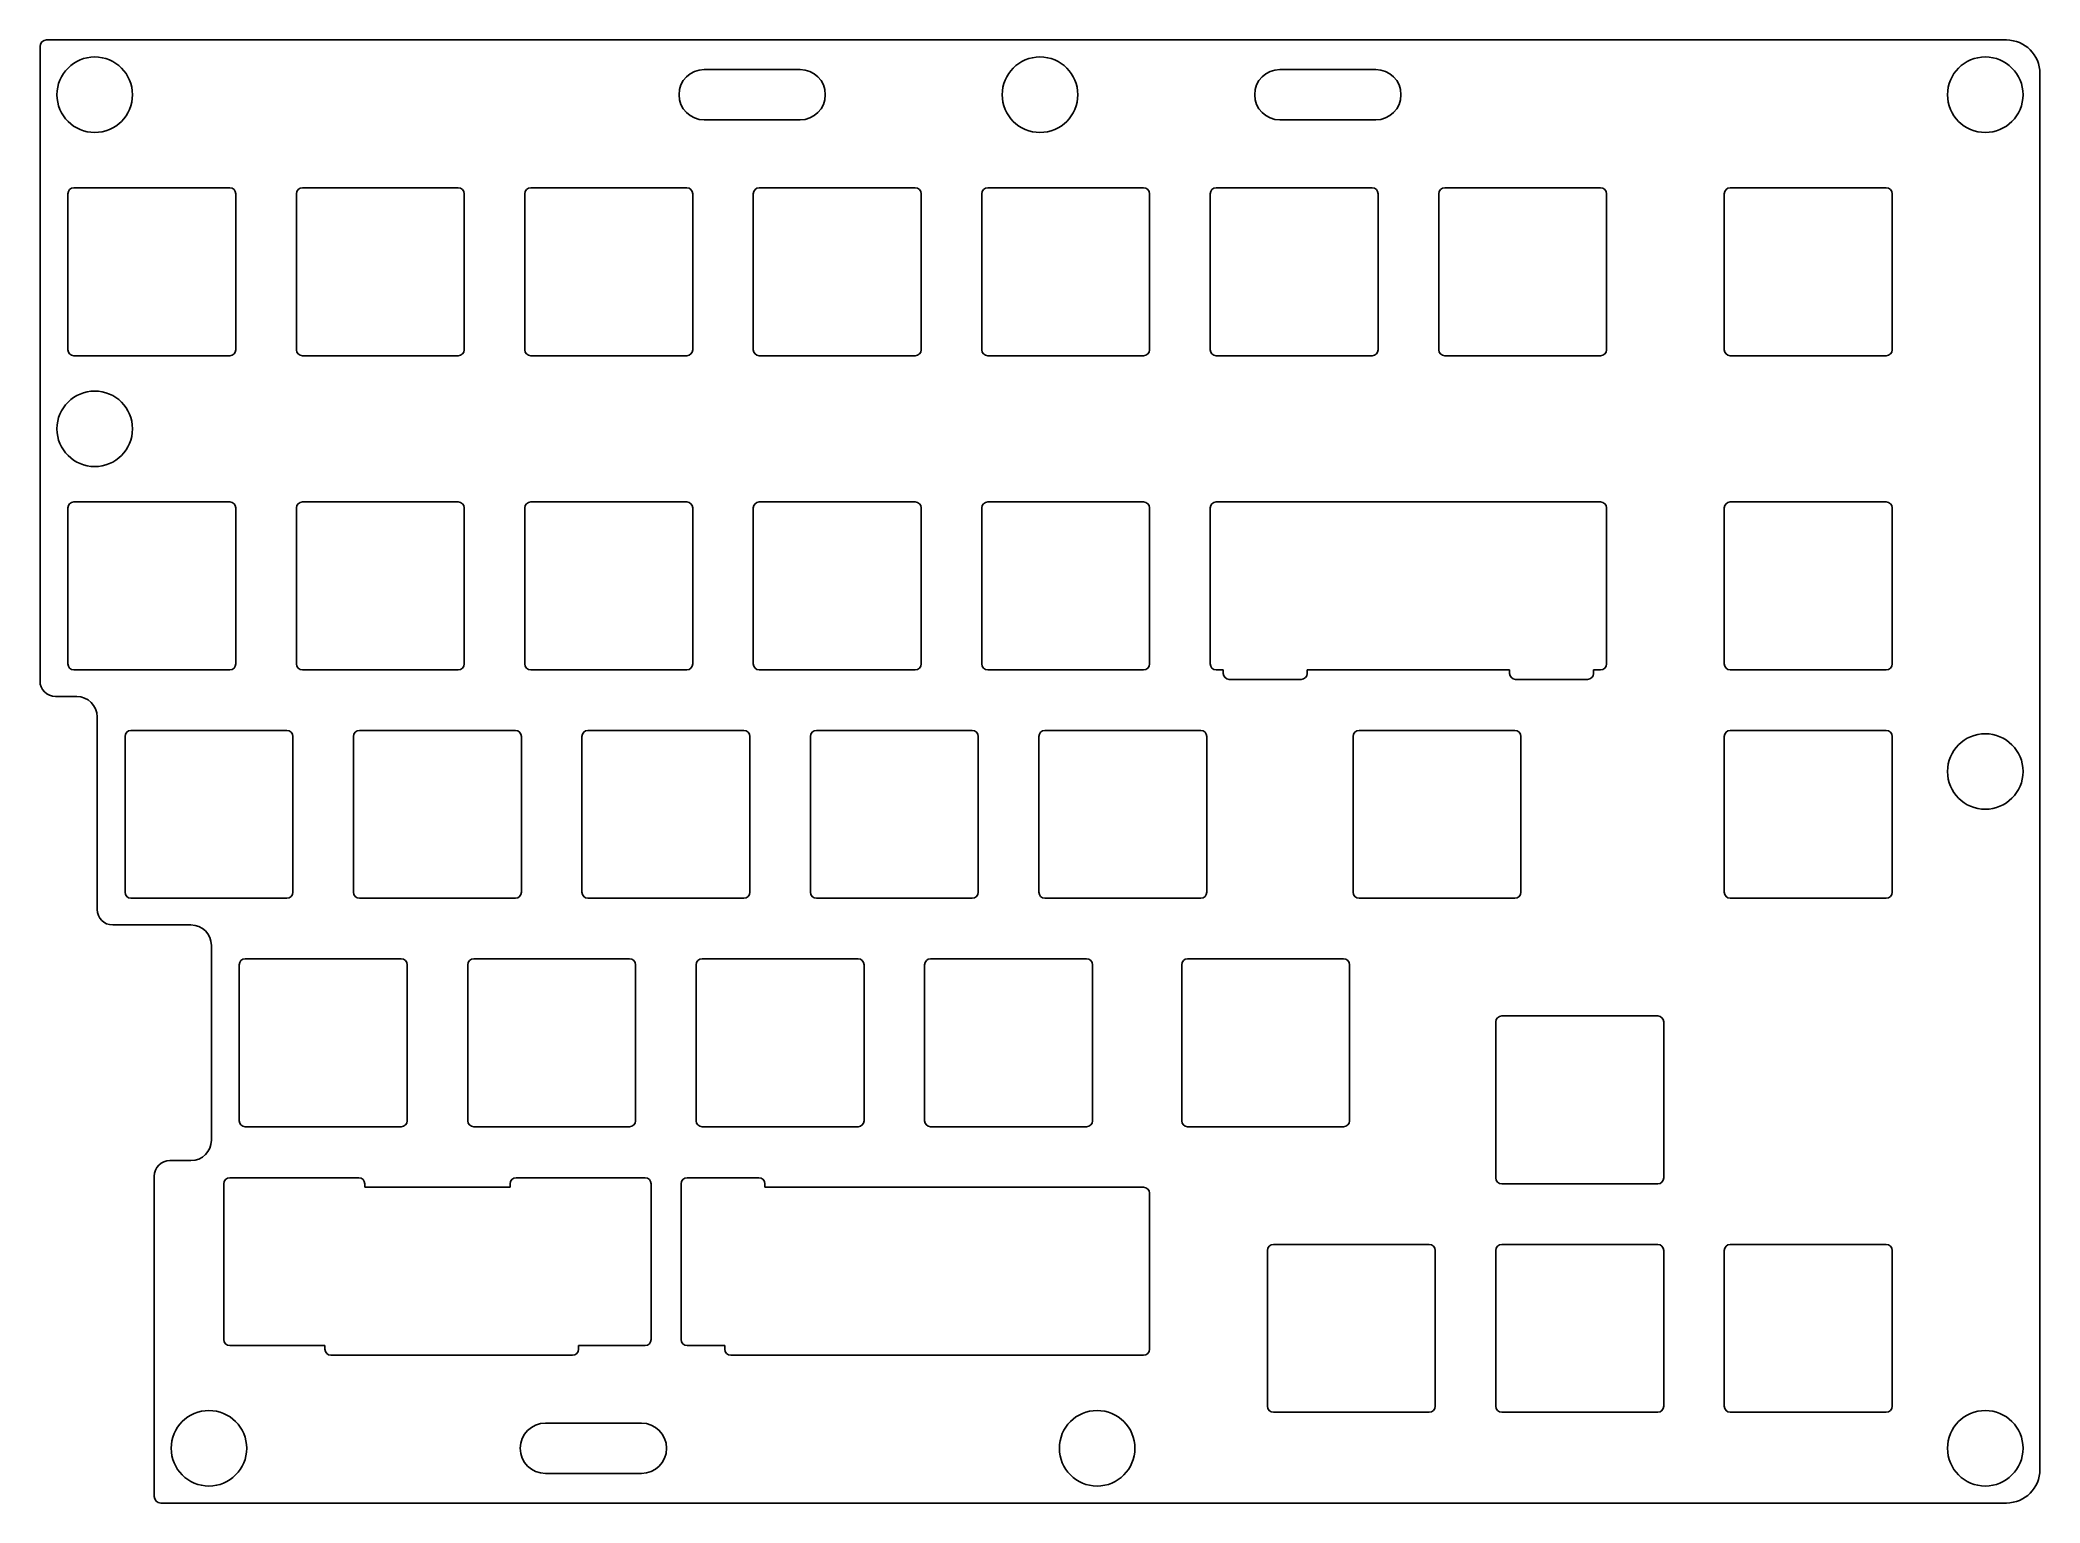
# Model space of a CAD drawing. Header units: millimetres. Extents: x -147 to 19, y -103 to 19.
import ezdxf

# ---------------------------------------------------------------- set-up
doc = ezdxf.new("R2010")
doc.units = ezdxf.units.MM

msp = doc.modelspace()

# ---------------------------------------------------------------- linework, layer by layer
at = {"color": 7, "linetype": 'Continuous', "lineweight": 25}
for p, q in [((-147.4375, 18.775), (-147.4375, -34.11875)), ((16.525, 19.325), (-146.8875, 19.325)), ((-84.05625, 16.8625), (-92.05625, 16.8625)), ((-36.05625, 16.8625), (-44.05625, 16.8625)), ((19.325, -99.86875), (19.325, 16.525)), ((-92.05625, 12.6625), (-84.05625, 12.6625)), ((-44.05625, 12.6625), (-36.05625, 12.6625)), ((-131.6125, 7), (-144.6125, 7)), ((-112.5625, 7), (-125.5625, 7)), ((-93.5125, 7), (-106.5125, 7)), ((-74.4625, 7), (-87.4625, 7)), ((-55.4125, 7), (-68.4125, 7)), ((-36.3625, 7), (-49.3625, 7)), ((-17.3125, 7), (-30.3125, 7)), ((6.5, 7), (-6.5, 7)), ((-145.1125, 6.5), (-145.1125, -6.5)), ((-131.1125, -6.5), (-131.1125, 6.5)), ((-126.0625, 6.5), (-126.0625, -6.5)), ((-112.0625, -6.5), (-112.0625, 6.5)), ((-107.0125, 6.5), (-107.0125, -6.5)), ((-93.0125, -6.5), (-93.0125, 6.5)), ((-87.9625, 6.5), (-87.9625, -6.5)), ((-73.9625, -6.5), (-73.9625, 6.5)), ((-68.9125, 6.5), (-68.9125, -6.5)), ((-54.9125, -6.5), (-54.9125, 6.5)), ((-49.8625, 6.5), (-49.8625, -6.5)), ((-35.8625, -6.5), (-35.8625, 6.5)), ((-30.8125, 6.5), (-30.8125, -6.5)), ((-16.8125, -6.5), (-16.8125, 6.5)), ((-7, 6.5), (-7, -6.5)), ((7, -6.5), (7, 6.5)), ((-144.6125, -7), (-131.6125, -7)), ((-125.5625, -7), (-112.5625, -7)), ((-106.5125, -7), (-93.5125, -7)), ((-87.4625, -7), (-74.4625, -7)), ((-68.4125, -7), (-55.4125, -7)), ((-49.3625, -7), (-36.3625, -7)), ((-30.3125, -7), (-17.3125, -7)), ((-6.5, -7), (6.5, -7)), ((-145.1125, -19.69375), (-145.1125, -32.69375)), ((-131.6125, -19.19375), (-144.6125, -19.19375)), ((-131.1125, -32.69375), (-131.1125, -19.69375)), ((-126.0625, -19.69375), (-126.0625, -32.69375)), ((-112.5625, -19.19375), (-125.5625, -19.19375)), ((-112.0625, -32.69375), (-112.0625, -19.69375)), ((-107.0125, -19.69375), (-107.0125, -32.69375)), ((-93.5125, -19.19375), (-106.5125, -19.19375)), ((-93.0125, -32.69375), (-93.0125, -19.69375)), ((-87.9625, -19.69375), (-87.9625, -32.69375)), ((-74.4625, -19.19375), (-87.4625, -19.19375)), ((-73.9625, -32.69375), (-73.9625, -19.69375)), ((-68.9125, -19.69375), (-68.9125, -32.69375)), ((-55.4125, -19.19375), (-68.4125, -19.19375)), ((-54.9125, -32.69375), (-54.9125, -19.69375)), ((-49.8625, -19.69375), (-49.8625, -32.69375)), ((-17.3125, -19.19375), (-49.3625, -19.19375)), ((-16.8125, -32.69375), (-16.8125, -19.69375)), ((-7, -19.69375), (-7, -32.69375)), ((6.5, -19.19375), (-6.5, -19.19375)), ((7, -32.69375), (7, -19.69375)), ((-144.6125, -33.19375), (-131.6125, -33.19375)), ((-125.5625, -33.19375), (-112.5625, -33.19375)), ((-106.5125, -33.19375), (-93.5125, -33.19375)), ((-87.4625, -33.19375), (-74.4625, -33.19375)), ((-68.4125, -33.19375), (-55.4125, -33.19375)), ((-49.3625, -33.19375), (-48.7755, -33.19375)), ((-48.7755, -33.19375), (-48.7755, -33.49375)), ((-41.7755, -33.49375), (-41.7755, -33.19375)), ((-41.7755, -33.19375), (-24.8995, -33.19375)), ((-24.8995, -33.19375), (-24.8995, -33.49375)), ((-17.8995, -33.49375), (-17.8995, -33.19375)), ((-17.8995, -33.19375), (-17.3125, -33.19375)), ((-6.5, -33.19375), (6.5, -33.19375)), ((-48.2755, -33.99375), (-42.2755, -33.99375)), ((-24.3995, -33.99375), (-18.3995, -33.99375)), ((-146.1375, -35.41875), (-144.375, -35.41875)), ((-142.675, -37.11875), (-142.675, -53.16875)), ((-126.85, -38.24375), (-139.85, -38.24375)), ((-107.8, -38.24375), (-120.8, -38.24375)), ((-88.75, -38.24375), (-101.75, -38.24375)), ((-69.7, -38.24375), (-82.7, -38.24375)), ((-50.65, -38.24375), (-63.65, -38.24375)), ((-24.45625, -38.24375), (-37.45625, -38.24375)), ((6.5, -38.24375), (-6.5, -38.24375)), ((-140.35, -38.74375), (-140.35, -51.74375)), ((-126.35, -51.74375), (-126.35, -38.74375)), ((-121.3, -38.74375), (-121.3, -51.74375)), ((-107.3, -51.74375), (-107.3, -38.74375)), ((-102.25, -38.74375), (-102.25, -51.74375)), ((-88.25, -51.74375), (-88.25, -38.74375)), ((-83.2, -38.74375), (-83.2, -51.74375)), ((-69.2, -51.74375), (-69.2, -38.74375)), ((-64.15, -38.74375), (-64.15, -51.74375)), ((-50.15, -51.74375), (-50.15, -38.74375)), ((-37.95625, -38.74375), (-37.95625, -51.74375)), ((-23.95625, -51.74375), (-23.95625, -38.74375)), ((-7, -38.74375), (-7, -51.74375)), ((7, -51.74375), (7, -38.74375)), ((-139.85, -52.24375), (-126.85, -52.24375)), ((-120.8, -52.24375), (-107.8, -52.24375)), ((-101.75, -52.24375), (-88.75, -52.24375)), ((-82.7, -52.24375), (-69.7, -52.24375)), ((-63.65, -52.24375), (-50.65, -52.24375)), ((-37.45625, -52.24375), (-24.45625, -52.24375)), ((-6.5, -52.24375), (6.5, -52.24375)), ((-141.375, -54.46875), (-134.85, -54.46875)), ((-133.15, -56.16875), (-133.15, -72.41875)), ((-130.825, -57.79375), (-130.825, -70.79375)), ((-117.325, -57.29375), (-130.325, -57.29375)), ((-116.825, -70.79375), (-116.825, -57.79375)), ((-111.775, -57.79375), (-111.775, -70.79375)), ((-98.275, -57.29375), (-111.275, -57.29375)), ((-97.775, -70.79375), (-97.775, -57.79375)), ((-92.725, -57.79375), (-92.725, -70.79375)), ((-79.225, -57.29375), (-92.225, -57.29375)), ((-78.725, -70.79375), (-78.725, -57.79375)), ((-73.675, -57.79375), (-73.675, -70.79375)), ((-60.175, -57.29375), (-73.175, -57.29375)), ((-59.675, -70.79375), (-59.675, -57.79375)), ((-52.24375, -57.79375), (-52.24375, -70.79375)), ((-38.74375, -57.29375), (-51.74375, -57.29375)), ((-38.24375, -70.79375), (-38.24375, -57.79375)), ((-26.05, -62.55625), (-26.05, -75.55625)), ((-12.55, -62.05625), (-25.55, -62.05625)), ((-12.05, -75.55625), (-12.05, -62.55625)), ((-130.325, -71.29375), (-117.325, -71.29375)), ((-111.275, -71.29375), (-98.275, -71.29375)), ((-92.225, -71.29375), (-79.225, -71.29375)), ((-73.175, -71.29375), (-60.175, -71.29375)), ((-51.74375, -71.29375), (-38.74375, -71.29375)), ((-134.85, -74.11875), (-136.6125, -74.11875)), ((-137.9125, -75.41875), (-137.9125, -102.11875)), ((-132.11925, -76.04375), (-132.11925, -89.04375)), ((-120.85675, -75.54375), (-131.61925, -75.54375)), ((-120.35675, -76.34375), (-120.35675, -76.04375)), ((-108.24325, -76.34375), (-120.35675, -76.34375)), ((-108.24325, -76.04375), (-108.24325, -76.34375)), ((-96.98075, -75.54375), (-107.74325, -75.54375)), ((-96.48075, -89.04375), (-96.48075, -76.04375)), ((-93.9875, -76.04375), (-93.9875, -89.04375)), ((-87.4875, -75.54375), (-93.4875, -75.54375)), ((-86.9875, -76.34375), (-86.9875, -76.04375)), ((-55.4125, -76.34375), (-86.9875, -76.34375)), ((-25.55, -76.05625), (-12.55, -76.05625)), ((-54.9125, -89.84375), (-54.9125, -76.84375)), ((-45.1, -81.60625), (-45.1, -94.60625)), ((-31.6, -81.10625), (-44.6, -81.10625)), ((-31.1, -94.60625), (-31.1, -81.60625)), ((-26.05, -81.60625), (-26.05, -94.60625)), ((-12.55, -81.10625), (-25.55, -81.10625)), ((-12.05, -94.60625), (-12.05, -81.60625)), ((-7, -81.60625), (-7, -94.60625)), ((6.5, -81.10625), (-6.5, -81.10625)), ((7, -94.60625), (7, -81.60625)), ((-131.61925, -89.54375), (-123.68125, -89.54375)), ((-123.68125, -89.54375), (-123.68125, -89.84375)), ((-102.5375, -89.84375), (-102.5375, -89.54375)), ((-102.5375, -89.54375), (-96.98075, -89.54375)), ((-93.4875, -89.54375), (-90.34375, -89.54375)), ((-90.34375, -89.54375), (-90.34375, -89.84375)), ((-123.18125, -90.34375), (-103.0375, -90.34375)), ((-89.84375, -90.34375), (-55.4125, -90.34375)), ((-97.29375, -96.00625), (-105.29375, -96.00625)), ((-44.6, -95.10625), (-31.6, -95.10625)), ((-25.55, -95.10625), (-12.55, -95.10625)), ((-6.5, -95.10625), (6.5, -95.10625)), ((-105.29375, -100.20625), (-97.29375, -100.20625)), ((-137.3625, -102.66875), (16.525, -102.66875))]:
    msp.add_line(p, q, dxfattribs=at)
for centre in [(-142.875, 14.7625), (-64.05625, 14.7625), (14.7625, 14.7625), (-142.875, -13.09688), (14.7625, -41.67188), (-133.35, -98.10625), (-59.29375, -98.10625), (14.7625, -98.10625)]:
    msp.add_circle(centre, 3.15, dxfattribs=at)
for centre, radius, start, end in [((-146.8875, 18.775), 0.55, 90, 180), ((16.525, 16.525), 2.8, 0, 90), ((-92.05625, 14.7625), 2.1, 90, 270), ((-84.05625, 14.7625), 2.1, 270, 90), ((-44.05625, 14.7625), 2.1, 90, 270), ((-36.05625, 14.7625), 2.1, 270, 90), ((-144.6125, 6.5), 0.5, 90, 180), ((-131.6125, 6.5), 0.5, 0, 90), ((-125.5625, 6.5), 0.5, 90, 180), ((-112.5625, 6.5), 0.5, 0, 90), ((-106.5125, 6.5), 0.5, 90, 180), ((-93.5125, 6.5), 0.5, 0, 90), ((-87.4625, 6.5), 0.5, 90, 180), ((-74.4625, 6.5), 0.5, 0, 90), ((-68.4125, 6.5), 0.5, 90, 180), ((-55.4125, 6.5), 0.5, 0, 90), ((-49.3625, 6.5), 0.5, 90, 180), ((-36.3625, 6.5), 0.5, 0, 90), ((-30.3125, 6.5), 0.5, 90, 180), ((-17.3125, 6.5), 0.5, 0, 90), ((-6.5, 6.5), 0.5, 90, 180), ((6.5, 6.5), 0.5, 0, 90), ((-144.6125, -6.5), 0.5, 180, 270), ((-131.6125, -6.5), 0.5, 270, 360), ((-125.5625, -6.5), 0.5, 180, 270), ((-112.5625, -6.5), 0.5, 270, 0), ((-106.5125, -6.5), 0.5, 180, 270), ((-93.5125, -6.5), 0.5, 270, 0), ((-87.4625, -6.5), 0.5, 180, 270), ((-74.4625, -6.5), 0.5, 270, 0), ((-68.4125, -6.5), 0.5, 180, 270), ((-55.4125, -6.5), 0.5, 270, 0), ((-49.3625, -6.5), 0.5, 180, 270), ((-36.3625, -6.5), 0.5, 270, 0), ((-30.3125, -6.5), 0.5, 180, 270), ((-17.3125, -6.5), 0.5, 270, 0), ((-6.5, -6.5), 0.5, 180, 270), ((6.5, -6.5), 0.5, 270, 0), ((-144.6125, -19.69375), 0.5, 90, 180), ((-131.6125, -19.69375), 0.5, 0, 90), ((-125.5625, -19.69375), 0.5, 90, 180), ((-112.5625, -19.69375), 0.5, 0, 90), ((-106.5125, -19.69375), 0.5, 90, 180), ((-93.5125, -19.69375), 0.5, 0, 90), ((-87.4625, -19.69375), 0.5, 90, 180), ((-74.4625, -19.69375), 0.5, 360, 90), ((-68.4125, -19.69375), 0.5, 90, 180), ((-55.4125, -19.69375), 0.5, 0, 90), ((-49.3625, -19.69375), 0.5, 90, 180), ((-17.3125, -19.69375), 0.5, 0, 90), ((-6.5, -19.69375), 0.5, 90, 180), ((6.5, -19.69375), 0.5, 0, 90), ((-144.6125, -32.69375), 0.5, 180, 270), ((-131.6125, -32.69375), 0.5, 270, 0), ((-125.5625, -32.69375), 0.5, 180, 270), ((-112.5625, -32.69375), 0.5, 270, 0), ((-106.5125, -32.69375), 0.5, 180, 270), ((-93.5125, -32.69375), 0.5, 270, 0), ((-87.4625, -32.69375), 0.5, 180, 270), ((-74.4625, -32.69375), 0.5, 270, 0), ((-68.4125, -32.69375), 0.5, 180, 270), ((-55.4125, -32.69375), 0.5, 270, 0), ((-49.3625, -32.69375), 0.5, 180, 270), ((-17.3125, -32.69375), 0.5, 270, 0), ((-6.5, -32.69375), 0.5, 180, 270), ((6.5, -32.69375), 0.5, 270, 0), ((-146.1375, -34.11875), 1.3, 180, 270), ((-48.2755, -33.49375), 0.5, 180, 270), ((-42.2755, -33.49375), 0.5, 270, 0), ((-24.3995, -33.49375), 0.5, 180, 270), ((-18.3995, -33.49375), 0.5, 270, 0), ((-144.375, -37.11875), 1.7, 0, 90), ((-139.85, -38.74375), 0.5, 90, 180), ((-126.85, -38.74375), 0.5, 0, 90), ((-120.8, -38.74375), 0.5, 90, 180), ((-107.8, -38.74375), 0.5, 0, 90), ((-101.75, -38.74375), 0.5, 90, 180), ((-88.75, -38.74375), 0.5, 0, 90), ((-82.7, -38.74375), 0.5, 90, 180), ((-69.7, -38.74375), 0.5, 0, 90), ((-63.65, -38.74375), 0.5, 90, 180), ((-50.65, -38.74375), 0.5, 0, 90), ((-37.45625, -38.74375), 0.5, 90, 180), ((-24.45625, -38.74375), 0.5, 0, 90), ((-6.5, -38.74375), 0.5, 90, 180), ((6.5, -38.74375), 0.5, 0, 90), ((-141.375, -53.16875), 1.3, 180, 270), ((-139.85, -51.74375), 0.5, 180, 270), ((-126.85, -51.74375), 0.5, 270, 0), ((-120.8, -51.74375), 0.5, 180, 270), ((-107.8, -51.74375), 0.5, 270, 0), ((-101.75, -51.74375), 0.5, 180, 270), ((-88.75, -51.74375), 0.5, 270, 0), ((-82.7, -51.74375), 0.5, 180, 270), ((-69.7, -51.74375), 0.5, 270, 0), ((-63.65, -51.74375), 0.5, 180, 270), ((-50.65, -51.74375), 0.5, 270, 0), ((-37.45625, -51.74375), 0.5, 180, 270), ((-24.45625, -51.74375), 0.5, 270, 0), ((-6.5, -51.74375), 0.5, 180, 270), ((6.5, -51.74375), 0.5, 270, 0), ((-134.85, -56.16875), 1.7, 0, 90), ((-130.325, -57.79375), 0.5, 90, 180), ((-117.325, -57.79375), 0.5, 0, 90), ((-111.275, -57.79375), 0.5, 90, 180), ((-98.275, -57.79375), 0.5, 0, 90), ((-92.225, -57.79375), 0.5, 90, 180), ((-79.225, -57.79375), 0.5, 0, 90), ((-73.175, -57.79375), 0.5, 90, 180), ((-60.175, -57.79375), 0.5, 0, 90), ((-51.74375, -57.79375), 0.5, 90, 180), ((-38.74375, -57.79375), 0.5, 0, 90), ((-25.55, -62.55625), 0.5, 90, 180), ((-12.55, -62.55625), 0.5, 0, 90), ((-130.325, -70.79375), 0.5, 180, 270), ((-117.325, -70.79375), 0.5, 270, 0), ((-111.275, -70.79375), 0.5, 180, 270), ((-98.275, -70.79375), 0.5, 270, 360), ((-92.225, -70.79375), 0.5, 180, 270), ((-79.225, -70.79375), 0.5, 270, 360), ((-73.175, -70.79375), 0.5, 180, 270), ((-60.175, -70.79375), 0.5, 270, 0), ((-51.74375, -70.79375), 0.5, 180, 270), ((-38.74375, -70.79375), 0.5, 270, 0), ((-134.85, -72.41875), 1.7, 270, 0), ((-136.6125, -75.41875), 1.3, 90, 180), ((-131.61925, -76.04375), 0.5, 90, 180), ((-120.85675, -76.04375), 0.5, 0, 90), ((-107.74325, -76.04375), 0.5, 90, 180), ((-96.98075, -76.04375), 0.5, 0, 90), ((-93.4875, -76.04375), 0.5, 90, 180), ((-87.4875, -76.04375), 0.5, 0, 90), ((-55.4125, -76.84375), 0.5, 0, 90), ((-25.55, -75.55625), 0.5, 180, 270), ((-12.55, -75.55625), 0.5, 270, 360), ((-44.6, -81.60625), 0.5, 90, 180), ((-31.6, -81.60625), 0.5, 0, 90), ((-25.55, -81.60625), 0.5, 90, 180), ((-12.55, -81.60625), 0.5, 0, 90), ((-6.5, -81.60625), 0.5, 90, 180), ((6.5, -81.60625), 0.5, 0, 90), ((-131.61925, -89.04375), 0.5, 180, 270), ((-123.18125, -89.84375), 0.5, 180, 270), ((-103.0375, -89.84375), 0.5, 270, 360), ((-96.98075, -89.04375), 0.5, 270, 0), ((-93.4875, -89.04375), 0.5, 180, 270), ((-89.84375, -89.84375), 0.5, 180, 270), ((-55.4125, -89.84375), 0.5, 270, 0), ((-44.6, -94.60625), 0.5, 180, 270), ((-31.6, -94.60625), 0.5, 270, 360), ((-25.55, -94.60625), 0.5, 180, 270), ((-12.55, -94.60625), 0.5, 270, 360), ((-6.5, -94.60625), 0.5, 180, 270), ((6.5, -94.60625), 0.5, 270, 360), ((-105.29375, -98.10625), 2.1, 90, 270), ((-97.29375, -98.10625), 2.1, 270, 90), ((16.525, -99.86875), 2.8, 270, 0), ((-137.3625, -102.11875), 0.55, 180, 270)]:
    msp.add_arc(centre, radius, start, end, dxfattribs=at)

doc.saveas('drawing.dxf')
